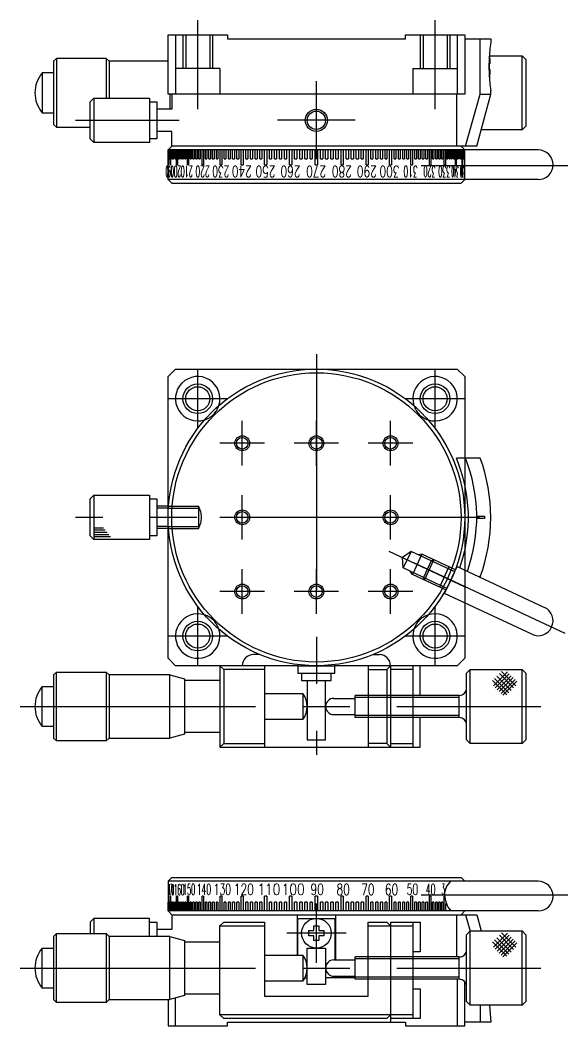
# Model space of a CAD drawing. Extents: x 1 to 271, y 0 to 142.
# Drawn here: x 75.3 to 149.2, y 6.8 to 142.4 of the extents above; entities that cross this region are included whole.
import ezdxf

# ---------------------------------------------------------------- set-up
doc = ezdxf.new("R2010")
doc.units = 0
doc.linetypes.add('CENTER', pattern=[50.8, 31.75, -6.35, 6.35, -6.35])
doc.linetypes.add('DASHED', pattern=[19.05, 12.7, -6.35])
doc.layers.get('0').update_dxf_attribs({"linetype": 'CONTINUOUS'})
doc.layers.add('CENTER', color=1, linetype='CENTER')
doc.styles.get("Standard").update_dxf_attribs({"font": 'txt.shx', "height": 3, "bigfont": 'bigfont.shx'})

# ---------------------------------------------------------------- blocks, each defined once
blk = doc.blocks.new('*U44')
at = {"color": 7, "linetype": 'CONTINUOUS', "width": 0.7}
blk.add_text('280', height=1.5, rotation=180, dxfattribs=at).set_placement((120.08, 122.78))
blk = doc.blocks.new('*U45')
at = {"color": 7, "linetype": 'CONTINUOUS', "width": 0.7}
blk.add_text('270', height=1.5, rotation=180, dxfattribs=at).set_placement((116.6, 122.78))
blk = doc.blocks.new('*U46')
at = {"color": 7, "linetype": 'CONTINUOUS', "width": 0.7}
blk.add_text('260', height=1.5, rotation=180, dxfattribs=at).set_placement((113.13, 122.78))
blk = doc.blocks.new('*U47')
at = {"color": 7, "linetype": 'CONTINUOUS', "width": 0.7}
blk.add_text('250', height=1.5, rotation=180, dxfattribs=at).set_placement((109.76, 122.78))
blk = doc.blocks.new('*U48')
at = {"color": 7, "linetype": 'CONTINUOUS', "width": 0.7}
blk.add_text('240', height=1.5, rotation=180, dxfattribs=at).set_placement((106.6, 122.78))
blk = doc.blocks.new('*U49')
at = {"color": 7, "linetype": 'CONTINUOUS', "width": 0.6}
blk.add_text('230', height=1.5, rotation=180, dxfattribs=at).set_placement((103.56, 122.78))
blk = doc.blocks.new('*U50')
at = {"color": 7, "linetype": 'CONTINUOUS', "width": 0.7}
blk.add_text('290', height=1.5, rotation=180, dxfattribs=at).set_placement((123.44, 122.78))
blk = doc.blocks.new('*U51')
at = {"color": 7, "linetype": 'CONTINUOUS', "width": 0.7}
blk.add_text('300', height=1.5, rotation=180, dxfattribs=at).set_placement((126.51, 122.78))
blk = doc.blocks.new('*U52')
at = {"color": 7, "linetype": 'CONTINUOUS', "width": 0.5}
blk.add_text('310', height=1.5, rotation=180, dxfattribs=at).set_placement((128.96, 122.78))
blk = doc.blocks.new('*U53')
at = {"color": 7, "linetype": 'CONTINUOUS', "width": 0.4}
blk.add_text('320', height=1.5, rotation=180, dxfattribs=at).set_placement((131.36, 122.78))
blk = doc.blocks.new('*U54')
at = {"color": 7, "linetype": 'CONTINUOUS', "width": 0.4}
blk.add_text('330', height=1.5, rotation=180, dxfattribs=at).set_placement((133.36, 122.78))
blk = doc.blocks.new('*U55')
at = {"color": 7, "linetype": 'CONTINUOUS', "width": 0.2}
blk.add_text('340', height=1.5, rotation=180, dxfattribs=at).set_placement((134.46, 122.78))
blk = doc.blocks.new('*U56')
at = {"color": 7, "linetype": 'CONTINUOUS', "width": 0.1}
blk.add_text('350', height=1.5, rotation=180, dxfattribs=at).set_placement((135.18, 122.78))
blk = doc.blocks.new('*U57')
at = {"color": 7, "linetype": 'CONTINUOUS', "width": 0.5}
blk.add_text('220', height=1.5, rotation=180, dxfattribs=at).set_placement((100.91, 122.78))
blk = doc.blocks.new('*U58')
at = {"color": 7, "linetype": 'CONTINUOUS', "width": 0.4}
blk.add_text('210', height=1.5, rotation=180, dxfattribs=at).set_placement((98.62, 122.78))
blk = doc.blocks.new('*U59')
at = {"color": 7, "linetype": 'CONTINUOUS', "width": 0.3}
blk.add_text('200', height=1.5, rotation=180, dxfattribs=at).set_placement((97.02, 122.78))
blk = doc.blocks.new('*U60')
at = {"color": 7, "linetype": 'CONTINUOUS', "width": 0.2}
blk.add_text('190', height=1.5, rotation=180, dxfattribs=at).set_placement((95.92, 122.78))
blk = doc.blocks.new('*U75')
at = {"color": 7, "linetype": 'CONTINUOUS', "width": 0.8}
blk.add_text('100', height=1.5, rotation=360, dxfattribs=at).set_placement((110.62, 24.49))
blk = doc.blocks.new('*U76')
at = {"color": 7, "linetype": 'CONTINUOUS', "width": 0.7}
blk.add_text('90', height=1.5, rotation=360, dxfattribs=at).set_placement((114.5, 24.49))
blk = doc.blocks.new('*U77')
at = {"color": 7, "linetype": 'CONTINUOUS', "width": 0.7}
blk.add_text('80', height=1.5, rotation=360, dxfattribs=at).set_placement((117.98, 24.47))
blk = doc.blocks.new('*U78')
at = {"color": 7, "linetype": 'CONTINUOUS', "width": 0.7}
blk.add_text('70', height=1.5, rotation=360, dxfattribs=at).set_placement((121.34, 24.47))
blk = doc.blocks.new('*U79')
at = {"color": 7, "linetype": 'CONTINUOUS', "width": 0.7}
blk.add_text('60', height=1.5, rotation=360, dxfattribs=at).set_placement((124.5, 24.46))
blk = doc.blocks.new('*U80')
at = {"color": 7, "linetype": 'CONTINUOUS', "width": 0.6}
blk.add_text('50', height=1.5, rotation=360, dxfattribs=at).set_placement((127.47, 24.49))
blk = doc.blocks.new('*U81')
at = {"color": 7, "linetype": 'CONTINUOUS', "width": 0.8}
blk.add_text('110', height=1.5, rotation=360, dxfattribs=at).set_placement((107.35, 24.49))
blk = doc.blocks.new('*U82')
at = {"color": 7, "linetype": 'CONTINUOUS', "width": 0.7}
blk.add_text('120', height=1.5, rotation=360, dxfattribs=at).set_placement((104.16, 24.49))
blk = doc.blocks.new('*U83')
at = {"color": 7, "linetype": 'CONTINUOUS', "width": 0.6}
blk.add_text('130', height=1.5, rotation=360, dxfattribs=at).set_placement((101.46, 24.49))
blk = doc.blocks.new('*U84')
at = {"color": 7, "linetype": 'CONTINUOUS', "width": 0.5}
blk.add_text('140', height=1.5, rotation=360, dxfattribs=at).set_placement((99.16, 24.49))
blk = doc.blocks.new('*U85')
at = {"color": 7, "linetype": 'CONTINUOUS', "width": 0.4}
blk.add_text('150', height=1.5, rotation=360, dxfattribs=at).set_placement((97.32, 24.49))
blk = doc.blocks.new('*U86')
at = {"color": 7, "linetype": 'CONTINUOUS', "width": 0.3}
blk.add_text('160', height=1.5, rotation=360, dxfattribs=at).set_placement((96.08, 24.44))
blk = doc.blocks.new('*U87')
at = {"color": 7, "linetype": 'CONTINUOUS', "width": 0.15}
blk.add_text('170', height=1.5, rotation=360, dxfattribs=at).set_placement((95.35, 24.44))
blk = doc.blocks.new('*U88')
at = {"color": 7, "linetype": 'CONTINUOUS', "width": 0.5}
blk.add_text('40', height=1.5, rotation=360, dxfattribs=at).set_placement((130.05, 24.49))
blk = doc.blocks.new('*U89')
at = {"color": 7, "linetype": 'CONTINUOUS', "width": 0.3}
blk.add_text('3', height=1.5, rotation=360, dxfattribs=at).set_placement((132.16, 24.49))

msp = doc.modelspace()

# ---------------------------------------------------------------- linework, layer by layer
at = {"color": 7, "linetype": 'CONTINUOUS'}
for p, q in [((95.29, 140.44), (103.29, 140.44)), ((95.29, 132.44), (95.29, 140.44)), ((96.29, 140.44), (96.29, 132.44)), ((103.29, 140.44), (103.29, 139.94)), ((103.29, 139.94), (127.29, 139.94)), ((127.29, 139.94), (127.29, 140.44)), ((127.29, 140.44), (135.29, 140.44)), ((134.29, 140.44), (134.29, 132.44)), ((135.29, 140.44), (135.29, 132.44)), ((135.29, 139.94), (138.79, 139.94)), ((137.39, 132.44), (137.39, 139.94)), ((138.79, 139.94), (138.79, 139.44)), ((80.24, 137.29), (79.84, 136.89)), ((86.94, 137.29), (80.24, 137.29)), ((80.24, 137.29), (80.24, 127.99)), ((87.34, 136.89), (86.94, 137.29)), ((86.94, 137.29), (86.94, 131.94)), ((138.61, 137.64), (143.04, 137.64)), ((143.04, 137.64), (143.54, 137.14)), ((143.04, 127.64), (143.04, 137.64)), ((143.54, 137.14), (143.54, 128.14)), ((79.84, 136.89), (79.84, 128.39)), ((95.29, 136.89), (87.34, 136.89)), ((87.34, 136.89), (87.34, 131.94)), ((138.73, 136.66), (138.58, 136.66)), ((138.73, 135.73), (138.58, 135.73)), ((138.73, 136.66), (138.59, 136.5)), ((138.73, 135.73), (138.59, 135.89)), ((79.84, 135.34), (78.33, 135.34)), ((78.33, 135.34), (78.33, 129.94)), ((138.79, 132.44), (138.79, 132.94)), ((84.79, 131.44), (85.29, 131.94)), ((85.29, 131.94), (92.79, 131.94)), ((85.29, 131.94), (85.29, 125.94)), ((92.79, 131.94), (92.79, 125.94)), ((135.29, 132.44), (95.29, 132.44)), ((95.54, 132.44), (95.54, 130.44)), ((95.79, 132.44), (95.79, 130.44)), ((134.17, 132.44), (134.17, 125.44)), ((135.38, 125.44), (137.39, 132.44)), ((136.92, 125.44), (138.79, 132.44)), ((137.39, 132.44), (138.79, 132.44)), ((84.79, 126.44), (84.79, 131.44)), ((92.79, 131.44), (93.79, 131.44)), ((93.79, 131.44), (93.79, 126.44)), ((95.79, 130.44), (93.79, 130.44)), ((78.33, 129.94), (79.84, 129.94)), ((79.84, 128.39), (80.24, 127.99)), ((80.24, 127.99), (84.79, 127.99)), ((143.04, 127.64), (137.51, 127.64)), ((143.54, 128.14), (143.04, 127.64)), ((85.29, 125.94), (84.79, 126.44)), ((93.79, 126.44), (92.79, 126.44)), ((95.79, 127.44), (93.79, 127.44)), ((95.79, 125.44), (95.79, 127.44)), ((92.79, 125.94), (85.29, 125.94)), ((95.29, 124.94), (95.79, 125.44)), ((145.2, 124.94), (95.29, 124.94)), ((95.29, 120.94), (95.29, 124.94)), ((95.29, 124.94), (95.29, 122.94)), ((95.29, 122.94), (95.29, 124.94)), ((95.3, 123.74), (95.3, 124.94)), ((95.31, 124.94), (95.31, 123.74)), ((95.33, 123.74), (95.33, 124.94)), ((95.35, 124.94), (95.35, 123.74)), ((95.39, 123.74), (95.39, 124.94)), ((95.42, 124.94), (95.42, 123.74)), ((95.47, 123.74), (95.47, 124.94)), ((95.51, 124.94), (95.51, 123.74)), ((95.57, 122.94), (95.57, 124.94)), ((95.62, 124.94), (95.62, 122.94)), ((95.7, 123.74), (95.7, 124.94)), ((95.76, 124.94), (95.76, 123.74)), ((136.92, 125.44), (95.79, 125.44)), ((95.85, 123.74), (95.85, 124.94)), ((95.92, 124.94), (95.92, 123.74)), ((96.03, 123.74), (96.03, 124.94)), ((96.11, 124.94), (96.11, 123.74)), ((96.23, 123.74), (96.23, 124.94)), ((96.32, 124.94), (96.32, 123.74)), ((96.45, 122.94), (96.45, 124.94)), ((96.55, 124.94), (96.55, 122.94)), ((96.69, 123.74), (96.69, 124.94)), ((96.81, 124.94), (96.81, 123.74)), ((96.96, 123.74), (96.96, 124.94)), ((97.08, 124.94), (97.08, 123.74)), ((97.25, 123.74), (97.25, 124.94)), ((97.38, 124.94), (97.38, 123.74)), ((97.56, 123.74), (97.56, 124.94)), ((97.7, 124.94), (97.7, 123.74)), ((97.9, 122.94), (97.9, 124.94)), ((98.05, 124.94), (98.05, 122.94)), ((98.25, 123.74), (98.25, 124.94)), ((98.41, 124.94), (98.41, 123.74)), ((98.63, 123.74), (98.63, 124.94)), ((98.8, 124.94), (98.8, 123.74)), ((99.02, 123.74), (99.02, 124.94)), ((99.2, 124.94), (99.2, 123.74)), ((99.44, 123.74), (99.44, 124.94)), ((99.62, 124.94), (99.62, 123.74)), ((99.88, 122.94), (99.88, 124.94)), ((100.07, 124.94), (100.07, 122.94)), ((100.33, 123.74), (100.33, 124.94)), ((100.53, 124.94), (100.53, 123.74)), ((100.8, 123.74), (100.8, 124.94)), ((101.01, 124.94), (101.01, 123.74)), ((101.29, 123.74), (101.29, 124.94)), ((101.51, 124.94), (101.51, 123.74)), ((101.8, 123.74), (101.8, 124.94)), ((102.02, 124.94), (102.02, 123.74)), ((102.32, 122.94), (102.32, 124.94)), ((102.55, 124.94), (102.55, 122.94)), ((102.86, 123.74), (102.86, 124.94)), ((103.1, 124.94), (103.1, 123.74)), ((103.42, 123.74), (103.42, 124.94)), ((103.66, 124.94), (103.66, 123.74)), ((103.98, 123.74), (103.98, 124.94)), ((104.23, 124.94), (104.23, 123.74)), ((104.57, 123.74), (104.57, 124.94)), ((104.82, 124.94), (104.82, 123.74)), ((105.16, 122.94), (105.16, 124.94)), ((105.42, 124.94), (105.42, 122.94)), ((105.77, 123.74), (105.77, 124.94)), ((106.04, 124.94), (106.04, 123.74)), ((106.39, 123.74), (106.39, 124.94)), ((106.66, 124.94), (106.66, 123.74)), ((107.02, 123.74), (107.02, 124.94)), ((107.29, 124.94), (107.29, 123.74)), ((107.66, 123.74), (107.66, 124.94)), ((107.94, 124.94), (107.94, 123.74)), ((108.31, 122.94), (108.31, 124.94)), ((108.59, 124.94), (108.59, 122.94)), ((108.97, 123.74), (108.97, 124.94)), ((109.25, 124.94), (109.25, 123.74)), ((109.64, 123.74), (109.64, 124.94)), ((109.92, 124.94), (109.92, 123.74)), ((110.31, 123.74), (110.31, 124.94)), ((110.6, 124.94), (110.6, 123.74)), ((110.99, 123.74), (110.99, 124.94)), ((111.28, 124.94), (111.28, 123.74)), ((111.67, 122.94), (111.67, 124.94)), ((111.97, 124.94), (111.97, 122.94)), ((112.36, 123.74), (112.36, 124.94)), ((112.66, 124.94), (112.66, 123.74)), ((113.05, 123.74), (113.05, 124.94)), ((113.35, 124.94), (113.35, 123.74)), ((113.75, 123.74), (113.75, 124.94)), ((114.05, 124.94), (114.05, 123.74)), ((114.44, 123.74), (114.44, 124.94)), ((114.74, 124.94), (114.74, 123.74)), ((115.14, 122.94), (115.14, 124.94)), ((115.44, 124.94), (115.44, 122.94)), ((115.84, 123.74), (115.84, 124.94)), ((116.14, 124.94), (116.14, 123.74)), ((116.54, 123.74), (116.54, 124.94)), ((116.84, 124.94), (116.84, 123.74)), ((117.23, 123.74), (117.23, 124.94)), ((117.53, 124.94), (117.53, 123.74)), ((117.93, 123.74), (117.93, 124.94)), ((118.22, 124.94), (118.22, 123.74)), ((118.62, 122.94), (118.62, 124.94)), ((118.91, 124.94), (118.91, 122.94)), ((119.3, 123.74), (119.3, 124.94)), ((119.6, 124.94), (119.6, 123.74)), ((119.98, 123.74), (119.98, 124.94)), ((120.28, 124.94), (120.28, 123.74)), ((120.66, 123.74), (120.66, 124.94)), ((120.95, 124.94), (120.95, 123.74)), ((121.33, 123.74), (121.33, 124.94)), ((121.61, 124.94), (121.61, 123.74)), ((121.99, 122.94), (121.99, 124.94)), ((122.27, 124.94), (122.27, 122.94)), ((122.64, 123.74), (122.64, 124.94)), ((122.92, 124.94), (122.92, 123.74)), ((123.29, 123.74), (123.29, 124.94)), ((123.56, 124.94), (123.56, 123.74)), ((123.92, 123.74), (123.92, 124.94)), ((124.19, 124.94), (124.19, 123.74)), ((124.55, 123.74), (124.55, 124.94)), ((124.81, 124.94), (124.81, 123.74)), ((125.16, 122.94), (125.16, 124.94)), ((125.42, 124.94), (125.42, 122.94)), ((125.76, 123.74), (125.76, 124.94)), ((126.02, 124.94), (126.02, 123.74)), ((126.35, 123.74), (126.35, 124.94)), ((126.6, 124.94), (126.6, 123.74)), ((126.93, 123.74), (126.93, 124.94)), ((127.17, 124.94), (127.17, 123.74)), ((127.49, 123.74), (127.49, 124.94)), ((127.72, 124.94), (127.72, 123.74)), ((128.03, 122.94), (128.03, 124.94)), ((128.26, 124.94), (128.26, 122.94)), ((128.56, 123.74), (128.56, 124.94)), ((128.79, 124.94), (128.79, 123.74)), ((129.08, 123.74), (129.08, 124.94)), ((129.29, 124.94), (129.29, 123.74)), ((129.57, 123.74), (129.57, 124.94)), ((129.78, 124.94), (129.78, 123.74)), ((130.05, 123.74), (130.05, 124.94)), ((130.25, 124.94), (130.25, 123.74)), ((130.52, 122.94), (130.52, 124.94)), ((130.71, 124.94), (130.71, 122.94)), ((130.96, 123.74), (130.96, 124.94)), ((131.14, 124.94), (131.14, 123.74)), ((131.38, 123.74), (131.38, 124.94)), ((131.56, 124.94), (131.56, 123.74)), ((131.79, 123.74), (131.79, 124.94)), ((131.96, 124.94), (131.96, 123.74)), ((132.17, 123.74), (132.17, 124.94)), ((132.33, 124.94), (132.33, 123.74)), ((132.54, 122.94), (132.54, 124.94)), ((132.69, 124.94), (132.69, 122.94)), ((132.88, 123.74), (132.88, 124.94)), ((133.02, 124.94), (133.02, 123.74)), ((133.2, 123.74), (133.2, 124.94)), ((133.33, 124.94), (133.33, 123.74)), ((133.5, 123.74), (133.5, 124.94)), ((133.62, 124.94), (133.62, 123.74)), ((133.78, 123.74), (133.78, 124.94)), ((133.89, 124.94), (133.89, 123.74)), ((134.03, 122.94), (134.03, 124.94)), ((134.14, 124.94), (134.14, 122.94)), ((134.27, 123.74), (134.27, 124.94)), ((134.36, 124.94), (134.36, 123.74)), ((134.48, 123.74), (134.48, 124.94)), ((134.56, 124.94), (134.56, 123.74)), ((134.66, 123.74), (134.66, 124.94)), ((134.73, 124.94), (134.73, 123.74)), ((134.79, 125.44), (135.29, 124.94)), ((134.82, 123.74), (134.82, 124.94)), ((134.89, 124.94), (134.89, 123.74)), ((134.96, 122.94), (134.96, 124.94)), ((135.01, 124.94), (135.01, 122.94)), ((135.08, 123.74), (135.08, 124.94)), ((135.12, 124.94), (135.12, 123.74)), ((135.17, 123.74), (135.17, 124.94)), ((135.2, 124.94), (135.2, 123.74)), ((135.23, 123.74), (135.23, 124.94)), ((135.25, 124.94), (135.25, 123.74)), ((135.27, 123.74), (135.27, 124.94)), ((135.28, 124.94), (135.28, 123.74)), ((135.29, 120.94), (135.29, 124.94)), ((135.29, 122.94), (135.29, 124.94)), ((135.29, 122.94), (135.29, 124.94)), ((95.3, 123.74), (95.31, 123.74)), ((95.33, 123.74), (95.35, 123.74)), ((95.39, 123.74), (95.42, 123.74)), ((95.47, 123.74), (95.51, 123.74)), ((95.7, 123.74), (95.76, 123.74)), ((95.85, 123.74), (95.92, 123.74)), ((96.03, 123.74), (96.11, 123.74)), ((96.23, 123.74), (96.32, 123.74)), ((96.69, 123.74), (96.81, 123.74)), ((96.96, 123.74), (97.08, 123.74)), ((97.25, 123.74), (97.38, 123.74)), ((97.56, 123.74), (97.7, 123.74)), ((98.25, 123.74), (98.41, 123.74)), ((98.63, 123.74), (98.8, 123.74)), ((99.02, 123.74), (99.2, 123.74)), ((99.44, 123.74), (99.62, 123.74)), ((100.33, 123.74), (100.53, 123.74)), ((100.8, 123.74), (101.01, 123.74)), ((101.29, 123.74), (101.51, 123.74)), ((101.8, 123.74), (102.02, 123.74)), ((102.86, 123.74), (103.1, 123.74)), ((103.42, 123.74), (103.66, 123.74)), ((103.98, 123.74), (104.23, 123.74)), ((104.57, 123.74), (104.82, 123.74)), ((105.77, 123.74), (106.04, 123.74)), ((106.39, 123.74), (106.66, 123.74)), ((107.02, 123.74), (107.29, 123.74)), ((107.66, 123.74), (107.94, 123.74)), ((108.97, 123.74), (109.25, 123.74)), ((109.64, 123.74), (109.92, 123.74)), ((110.31, 123.74), (110.6, 123.74)), ((110.99, 123.74), (111.28, 123.74)), ((112.36, 123.74), (112.66, 123.74)), ((113.05, 123.74), (113.35, 123.74)), ((113.75, 123.74), (114.05, 123.74)), ((114.44, 123.74), (114.74, 123.74)), ((115.84, 123.74), (116.14, 123.74)), ((116.54, 123.74), (116.84, 123.74)), ((117.23, 123.74), (117.53, 123.74)), ((117.93, 123.74), (118.22, 123.74)), ((119.3, 123.74), (119.6, 123.74)), ((119.98, 123.74), (120.28, 123.74)), ((120.66, 123.74), (120.95, 123.74)), ((121.33, 123.74), (121.61, 123.74)), ((122.64, 123.74), (122.92, 123.74)), ((123.29, 123.74), (123.56, 123.74)), ((123.92, 123.74), (124.19, 123.74)), ((124.55, 123.74), (124.81, 123.74)), ((125.76, 123.74), (126.02, 123.74)), ((126.35, 123.74), (126.6, 123.74)), ((126.93, 123.74), (127.17, 123.74)), ((127.49, 123.74), (127.72, 123.74)), ((128.56, 123.74), (128.79, 123.74)), ((129.08, 123.74), (129.29, 123.74)), ((129.57, 123.74), (129.78, 123.74)), ((130.05, 123.74), (130.25, 123.74)), ((130.96, 123.74), (131.14, 123.74)), ((131.38, 123.74), (131.56, 123.74)), ((131.79, 123.74), (131.96, 123.74)), ((132.17, 123.74), (132.33, 123.74)), ((132.88, 123.74), (133.02, 123.74)), ((133.2, 123.74), (133.33, 123.74)), ((133.5, 123.74), (133.62, 123.74)), ((133.78, 123.74), (133.89, 123.74)), ((134.27, 123.74), (134.36, 123.74)), ((134.48, 123.74), (134.56, 123.74)), ((134.66, 123.74), (134.73, 123.74)), ((134.82, 123.74), (134.89, 123.74)), ((135.08, 123.74), (135.12, 123.74)), ((135.17, 123.74), (135.2, 123.74)), ((135.23, 123.74), (135.25, 123.74)), ((135.27, 123.74), (135.28, 123.74)), ((95.29, 122.94), (95.29, 122.94)), ((95.57, 122.94), (95.62, 122.94)), ((96.45, 122.94), (96.55, 122.94)), ((97.9, 122.94), (98.05, 122.94)), ((99.88, 122.94), (100.07, 122.94)), ((102.32, 122.94), (102.55, 122.94)), ((105.16, 122.94), (105.42, 122.94)), ((108.31, 122.94), (108.59, 122.94)), ((111.67, 122.94), (111.97, 122.94)), ((115.14, 122.94), (115.44, 122.94)), ((118.62, 122.94), (118.91, 122.94)), ((121.99, 122.94), (122.27, 122.94)), ((125.16, 122.94), (125.42, 122.94)), ((128.03, 122.94), (128.26, 122.94)), ((130.52, 122.94), (130.71, 122.94)), ((132.54, 122.94), (132.69, 122.94)), ((134.03, 122.94), (134.14, 122.94)), ((134.96, 122.94), (135.01, 122.94)), ((135.29, 122.94), (135.29, 122.94)), ((145.2, 120.94), (95.29, 120.94)), ((95.29, 120.94), (95.79, 120.44)), ((134.79, 120.44), (135.29, 120.94)), ((95.79, 120.44), (134.79, 120.44)), ((95.29, 94.39), (96.29, 95.39)), ((96.29, 95.39), (134.29, 95.39)), ((134.29, 95.39), (135.29, 94.39)), ((95.29, 56.39), (95.29, 94.39)), ((135.29, 94.39), (135.29, 83.39)), ((137.39, 83.39), (134.17, 83.39)), ((135.29, 79.89), (135.29, 70.89)), ((84.79, 77.89), (85.29, 78.39)), ((84.79, 72.89), (84.79, 77.89)), ((85.29, 78.39), (85.29, 72.39)), ((85.29, 78.39), (92.79, 78.39)), ((92.79, 78.39), (92.79, 72.39)), ((92.79, 77.89), (93.79, 77.89)), ((93.79, 77.89), (93.79, 72.89)), ((95.29, 76.89), (93.79, 76.89)), ((136.92, 75.54), (137.95, 75.54)), ((137.95, 75.24), (136.92, 75.24)), ((137.94, 75.54), (137.94, 75.24)), ((137.95, 75.54), (137.95, 75.24)), ((95.29, 73.89), (93.79, 73.89)), ((85.29, 72.39), (84.79, 72.89)), ((92.79, 72.39), (85.29, 72.39)), ((93.79, 72.89), (92.79, 72.89)), ((132.57, 65.12), (134.26, 68.75)), ((134.26, 68.75), (146.05, 63.25)), ((137.39, 67.39), (137.18, 67.39)), ((144.36, 59.63), (132.57, 65.12)), ((135.29, 63.86), (135.29, 56.39)), ((96.29, 55.39), (95.29, 56.39)), ((107.69, 56.89), (106.79, 56.89)), ((122.89, 56.89), (123.79, 56.89)), ((135.29, 56.39), (134.29, 55.39)), ((80.24, 54.54), (79.84, 54.14)), ((80.24, 45.24), (80.24, 54.54)), ((80.24, 54.54), (86.94, 54.54)), ((87.34, 54.14), (86.94, 54.54)), ((86.94, 54.54), (86.94, 45.24)), ((112.79, 55.39), (96.29, 55.39)), ((102.29, 55.39), (102.29, 44.39)), ((102.79, 54.89), (102.29, 55.39)), ((108.29, 54.89), (102.79, 54.89)), ((102.79, 54.89), (102.79, 44.89)), ((108.29, 55.39), (108.29, 44.39)), ((112.79, 55.54), (112.79, 54.39)), ((112.79, 54.39), (117.79, 54.39)), ((113.29, 54.39), (113.29, 53.39)), ((117.29, 53.39), (117.29, 54.39)), ((117.79, 54.39), (117.79, 55.54)), ((134.29, 55.39), (117.79, 55.39)), ((122.29, 55.39), (122.29, 44.39)), ((122.29, 54.89), (124.79, 54.89)), ((124.79, 54.89), (125.29, 55.39)), ((124.79, 54.89), (124.79, 44.89)), ((125.29, 55.39), (125.29, 44.39)), ((128.29, 54.89), (125.29, 54.89)), ((128.29, 55.39), (128.29, 44.39)), ((129.29, 51.39), (129.29, 55.39)), ((135.54, 54.39), (136.04, 54.89)), ((135.54, 45.39), (135.54, 54.39)), ((136.04, 54.89), (143.04, 54.89)), ((136.04, 44.89), (136.04, 54.89)), ((143.04, 54.89), (143.54, 54.39)), ((143.04, 44.89), (143.04, 54.89)), ((143.54, 54.39), (143.54, 45.39)), ((79.84, 54.14), (79.84, 45.64)), ((95.54, 54.14), (87.34, 54.14)), ((87.34, 54.14), (87.34, 45.64)), ((95.54, 45.64), (95.54, 54.14)), ((95.54, 54.14), (97.49, 53.62)), ((97.49, 53.62), (97.49, 46.16)), ((102.29, 53.39), (97.49, 53.39)), ((113.29, 53.39), (117.29, 53.39)), ((114.04, 53.39), (114.04, 45.39)), ((116.54, 45.39), (116.54, 53.39)), ((78.33, 47.19), (78.33, 52.59)), ((78.33, 52.59), (79.84, 52.59)), ((108.29, 51.64), (113.48, 51.64)), ((113.48, 51.64), (113.48, 48.14)), ((117.64, 50.99), (120.54, 50.99)), ((122.29, 51.39), (120.54, 51.39)), ((120.54, 48.39), (120.54, 51.39)), ((134.54, 51.39), (128.29, 51.39)), ((134.54, 48.39), (134.54, 51.39)), ((113.48, 48.14), (108.29, 48.14)), ((117.64, 48.79), (120.54, 48.79)), ((122.29, 48.39), (120.54, 48.39)), ((134.54, 48.39), (128.29, 48.39)), ((129.29, 44.39), (129.29, 48.39)), ((79.84, 47.19), (78.33, 47.19)), ((97.49, 46.16), (95.54, 45.64)), ((102.29, 46.39), (97.49, 46.39)), ((79.84, 45.64), (80.24, 45.24)), ((86.94, 45.24), (80.24, 45.24)), ((86.94, 45.24), (87.34, 45.64)), ((87.34, 45.64), (95.54, 45.64)), ((102.79, 44.89), (102.29, 44.39)), ((102.79, 44.89), (108.29, 44.89)), ((114.04, 45.39), (116.54, 45.39)), ((124.79, 44.89), (122.29, 44.89)), ((124.79, 44.89), (125.29, 44.39)), ((125.29, 44.89), (128.29, 44.89)), ((136.04, 44.89), (135.54, 45.39)), ((143.04, 44.89), (136.04, 44.89)), ((143.54, 45.39), (143.04, 44.89)), ((102.29, 44.39), (129.29, 44.39)), ((95.29, 26.32), (95.79, 26.82)), ((145.2, 26.32), (95.29, 26.32)), ((95.29, 26.32), (95.29, 22.32)), ((95.79, 26.82), (134.79, 26.82)), ((134.79, 26.82), (135.29, 26.32)), ((95.31, 23.52), (95.3, 23.52)), ((95.3, 22.32), (95.3, 23.52)), ((95.31, 23.52), (95.31, 22.32)), ((95.35, 23.52), (95.33, 23.52)), ((95.33, 22.32), (95.33, 23.52)), ((95.35, 23.52), (95.35, 22.32)), ((95.42, 23.52), (95.39, 23.52)), ((95.39, 22.32), (95.39, 23.52)), ((95.42, 23.52), (95.42, 22.32)), ((95.51, 23.52), (95.47, 23.52)), ((95.47, 22.32), (95.47, 23.52)), ((95.51, 23.52), (95.51, 22.32)), ((95.62, 24.32), (95.57, 24.32)), ((95.57, 22.32), (95.57, 24.32)), ((95.62, 24.32), (95.62, 22.32)), ((95.76, 23.52), (95.7, 23.52)), ((95.7, 22.32), (95.7, 23.52)), ((95.76, 23.52), (95.76, 22.32)), ((95.92, 23.52), (95.85, 23.52)), ((95.85, 22.32), (95.85, 23.52)), ((95.92, 23.52), (95.92, 22.32)), ((96.11, 23.52), (96.03, 23.52)), ((96.03, 22.32), (96.03, 23.52)), ((96.11, 23.52), (96.11, 22.32)), ((96.32, 23.52), (96.23, 23.52)), ((96.23, 22.32), (96.23, 23.52)), ((96.32, 23.52), (96.32, 22.32)), ((96.55, 24.32), (96.45, 24.32)), ((96.45, 22.32), (96.45, 24.32)), ((96.55, 24.32), (96.55, 22.32)), ((96.81, 23.52), (96.69, 23.52)), ((96.69, 22.32), (96.69, 23.52)), ((96.81, 23.52), (96.81, 22.32)), ((97.08, 23.52), (96.96, 23.52)), ((96.96, 22.32), (96.96, 23.52)), ((97.08, 23.52), (97.08, 22.32)), ((97.38, 23.52), (97.25, 23.52)), ((97.25, 22.32), (97.25, 23.52)), ((97.38, 23.52), (97.38, 22.32)), ((97.7, 23.52), (97.56, 23.52)), ((97.56, 22.32), (97.56, 23.52)), ((97.7, 23.52), (97.7, 22.32)), ((98.05, 24.32), (97.9, 24.32)), ((97.9, 22.32), (97.9, 24.32)), ((98.05, 24.32), (98.05, 22.32)), ((98.41, 23.52), (98.25, 23.52)), ((98.25, 22.32), (98.25, 23.52)), ((98.41, 23.52), (98.41, 22.32)), ((98.8, 23.52), (98.63, 23.52)), ((98.63, 22.32), (98.63, 23.52)), ((98.8, 23.52), (98.8, 22.32)), ((99.2, 23.52), (99.02, 23.52)), ((99.02, 22.32), (99.02, 23.52)), ((99.2, 23.52), (99.2, 22.32)), ((99.62, 23.52), (99.44, 23.52)), ((99.44, 22.32), (99.44, 23.52)), ((99.62, 23.52), (99.62, 22.32)), ((100.07, 24.32), (99.88, 24.32)), ((99.88, 22.32), (99.88, 24.32)), ((100.07, 24.32), (100.07, 22.32)), ((100.53, 23.52), (100.33, 23.52)), ((100.33, 22.32), (100.33, 23.52)), ((100.53, 23.52), (100.53, 22.32)), ((101.01, 23.52), (100.8, 23.52)), ((100.8, 22.32), (100.8, 23.52)), ((101.01, 23.52), (101.01, 22.32)), ((101.51, 23.52), (101.29, 23.52)), ((101.29, 22.32), (101.29, 23.52)), ((101.51, 23.52), (101.51, 22.32)), ((102.02, 23.52), (101.8, 23.52)), ((101.8, 22.32), (101.8, 23.52)), ((102.02, 23.52), (102.02, 22.32)), ((102.55, 24.32), (102.32, 24.32)), ((102.32, 22.32), (102.32, 24.32)), ((102.55, 24.32), (102.55, 22.32)), ((103.1, 23.52), (102.86, 23.52)), ((102.86, 22.32), (102.86, 23.52)), ((103.1, 23.52), (103.1, 22.32)), ((103.66, 23.52), (103.42, 23.52)), ((103.42, 22.32), (103.42, 23.52)), ((103.66, 23.52), (103.66, 22.32)), ((104.23, 23.52), (103.98, 23.52)), ((103.98, 22.32), (103.98, 23.52)), ((104.23, 23.52), (104.23, 22.32)), ((104.82, 23.52), (104.57, 23.52)), ((104.57, 22.32), (104.57, 23.52)), ((104.82, 23.52), (104.82, 22.32)), ((105.42, 24.32), (105.16, 24.32)), ((105.16, 22.32), (105.16, 24.32)), ((105.42, 24.32), (105.42, 22.32)), ((106.04, 23.52), (105.77, 23.52)), ((105.77, 22.32), (105.77, 23.52)), ((106.04, 23.52), (106.04, 22.32)), ((106.66, 23.52), (106.39, 23.52)), ((106.39, 22.32), (106.39, 23.52)), ((106.66, 23.52), (106.66, 22.32)), ((107.29, 23.52), (107.02, 23.52)), ((107.02, 22.32), (107.02, 23.52)), ((107.29, 23.52), (107.29, 22.32)), ((107.94, 23.52), (107.66, 23.52)), ((107.66, 22.32), (107.66, 23.52)), ((107.94, 23.52), (107.94, 22.32)), ((108.59, 24.32), (108.31, 24.32)), ((108.31, 22.32), (108.31, 24.32)), ((108.59, 24.32), (108.59, 22.32)), ((109.25, 23.52), (108.97, 23.52)), ((108.97, 22.32), (108.97, 23.52)), ((109.25, 23.52), (109.25, 22.32)), ((109.92, 23.52), (109.64, 23.52)), ((109.64, 22.32), (109.64, 23.52)), ((109.92, 23.52), (109.92, 22.32)), ((110.6, 23.52), (110.31, 23.52)), ((110.31, 22.32), (110.31, 23.52)), ((110.6, 23.52), (110.6, 22.32)), ((111.28, 23.52), (110.99, 23.52)), ((110.99, 22.32), (110.99, 23.52)), ((111.28, 23.52), (111.28, 22.32)), ((111.97, 24.32), (111.67, 24.32)), ((111.67, 22.32), (111.67, 24.32)), ((111.97, 24.32), (111.97, 22.32)), ((112.66, 23.52), (112.36, 23.52)), ((112.36, 22.32), (112.36, 23.52)), ((112.66, 23.52), (112.66, 22.32)), ((113.35, 23.52), (113.05, 23.52)), ((113.05, 22.32), (113.05, 23.52)), ((113.35, 23.52), (113.35, 22.32)), ((114.05, 23.52), (113.75, 23.52)), ((113.75, 22.32), (113.75, 23.52)), ((114.05, 23.52), (114.05, 22.32)), ((114.74, 23.52), (114.44, 23.52)), ((114.44, 22.32), (114.44, 23.52)), ((114.74, 23.52), (114.74, 22.32)), ((115.44, 24.32), (115.14, 24.32)), ((115.14, 22.32), (115.14, 24.32)), ((115.44, 24.32), (115.44, 22.32)), ((115.84, 22.32), (115.84, 23.52)), ((116.14, 23.52), (115.84, 23.52)), ((116.14, 23.52), (116.14, 22.32)), ((116.84, 23.52), (116.54, 23.52)), ((116.54, 22.32), (116.54, 23.52)), ((116.84, 23.52), (116.84, 22.32)), ((117.53, 23.52), (117.23, 23.52)), ((117.23, 22.32), (117.23, 23.52)), ((117.53, 23.52), (117.53, 22.32)), ((118.22, 23.52), (117.93, 23.52)), ((117.93, 22.32), (117.93, 23.52)), ((118.22, 23.52), (118.22, 22.32)), ((118.91, 24.32), (118.62, 24.32)), ((118.62, 22.32), (118.62, 24.32)), ((118.91, 24.32), (118.91, 22.32)), ((119.6, 23.52), (119.3, 23.52)), ((119.3, 22.32), (119.3, 23.52)), ((119.6, 23.52), (119.6, 22.32)), ((120.28, 23.52), (119.98, 23.52)), ((119.98, 22.32), (119.98, 23.52)), ((120.28, 23.52), (120.28, 22.32)), ((120.95, 23.52), (120.66, 23.52)), ((120.66, 22.32), (120.66, 23.52)), ((120.95, 23.52), (120.95, 22.32)), ((121.62, 23.52), (121.33, 23.52)), ((121.33, 22.32), (121.33, 23.52)), ((121.62, 23.52), (121.62, 22.32)), ((122.27, 24.32), (121.99, 24.32)), ((121.99, 22.32), (121.99, 24.32)), ((122.27, 24.32), (122.27, 22.32)), ((122.92, 23.52), (122.65, 23.52)), ((122.65, 22.32), (122.65, 23.52)), ((122.92, 23.52), (122.92, 22.32)), ((123.56, 23.52), (123.29, 23.52)), ((123.29, 22.32), (123.29, 23.52)), ((123.56, 23.52), (123.56, 22.32)), ((124.19, 23.52), (123.92, 23.52)), ((123.92, 22.32), (123.92, 23.52)), ((124.19, 23.52), (124.19, 22.32)), ((124.81, 23.52), (124.55, 23.52)), ((124.55, 22.32), (124.55, 23.52)), ((124.81, 23.52), (124.81, 22.32)), ((125.42, 24.32), (125.16, 24.32)), ((125.16, 22.32), (125.16, 24.32)), ((125.42, 24.32), (125.42, 22.32)), ((126.02, 23.52), (125.76, 23.52)), ((125.76, 22.32), (125.76, 23.52)), ((126.02, 23.52), (126.02, 22.32)), ((126.6, 23.52), (126.35, 23.52)), ((126.35, 22.32), (126.35, 23.52)), ((126.6, 23.52), (126.6, 22.32)), ((127.17, 23.52), (126.93, 23.52)), ((126.93, 22.32), (126.93, 23.52)), ((127.17, 23.52), (127.17, 22.32)), ((127.72, 23.52), (127.49, 23.52)), ((127.49, 22.32), (127.49, 23.52)), ((127.72, 23.52), (127.72, 22.32)), ((128.26, 24.32), (128.03, 24.32)), ((128.03, 22.32), (128.03, 24.32)), ((128.26, 24.32), (128.26, 22.32)), ((128.79, 23.52), (128.56, 23.52)), ((128.56, 22.32), (128.56, 23.52)), ((128.79, 23.52), (128.79, 22.32)), ((129.29, 23.52), (129.08, 23.52)), ((129.08, 22.32), (129.08, 23.52)), ((129.29, 23.52), (129.29, 22.32)), ((129.78, 23.52), (129.57, 23.52)), ((129.57, 22.32), (129.57, 23.52)), ((129.78, 23.52), (129.78, 22.32)), ((130.25, 23.52), (130.05, 23.52)), ((130.05, 22.32), (130.05, 23.52)), ((130.25, 23.52), (130.25, 22.32)), ((130.71, 24.32), (130.52, 24.32)), ((130.52, 22.32), (130.52, 24.32)), ((130.71, 24.32), (130.71, 22.32)), ((131.14, 23.52), (130.96, 23.52)), ((130.96, 22.32), (130.96, 23.52)), ((131.14, 23.52), (131.14, 22.32)), ((131.56, 23.52), (131.38, 23.52)), ((131.38, 22.32), (131.38, 23.52)), ((131.56, 23.52), (131.56, 22.32)), ((131.96, 23.52), (131.79, 23.52)), ((131.79, 22.32), (131.79, 23.52)), ((131.96, 23.52), (131.96, 22.32)), ((132.33, 23.52), (132.17, 23.52)), ((132.17, 22.32), (132.17, 23.52)), ((132.33, 23.52), (132.33, 22.32)), ((132.57, 24.32), (132.54, 24.32)), ((132.54, 22.32), (132.54, 24.32)), ((132.69, 23.32), (132.69, 22.32)), ((95.79, 21.82), (95.29, 22.32)), ((145.2, 22.32), (95.29, 22.32)), ((95.79, 21.82), (136.92, 21.82)), ((95.79, 21.82), (95.79, 19.82)), ((112.69, 21.82), (112.69, 16.37)), ((117.89, 15.72), (117.89, 21.82)), ((134.17, 21.82), (134.17, 16.12)), ((135.29, 22.32), (134.79, 21.82)), ((135.38, 21.82), (136.02, 19.6)), ((136.92, 21.82), (137.51, 19.62)), ((85.29, 21.32), (84.79, 20.82)), ((84.79, 20.82), (84.79, 19.27)), ((92.79, 21.32), (85.29, 21.32)), ((85.29, 21.32), (85.29, 19.27)), ((92.79, 18.87), (92.79, 21.32)), ((92.79, 20.82), (93.79, 20.82)), ((93.79, 20.82), (93.79, 18.87)), ((102.29, 20.32), (102.79, 20.82)), ((102.79, 20.82), (108.29, 20.82)), ((108.29, 20.82), (108.29, 10.82)), ((112.79, 16.37), (112.79, 21.32)), ((112.79, 21.32), (117.79, 21.32)), ((117.79, 21.32), (117.79, 15.72)), ((122.29, 10.82), (122.29, 20.82)), ((122.29, 20.82), (124.79, 20.82)), ((124.79, 20.82), (125.29, 20.32)), ((125.29, 20.82), (125.29, 7.32)), ((125.29, 20.82), (129.29, 20.82)), ((128.29, 20.82), (128.29, 7.82)), ((129.29, 20.82), (129.29, 16.82)), ((80.24, 19.27), (79.84, 18.87)), ((80.24, 9.97), (80.24, 19.27)), ((80.24, 19.27), (86.94, 19.27)), ((87.34, 18.87), (86.94, 19.27)), ((86.94, 19.27), (86.94, 9.97)), ((95.79, 19.82), (93.79, 19.82)), ((102.29, 8.32), (102.29, 20.32)), ((102.29, 20.32), (108.29, 20.32)), ((114.29, 18.97), (114.29, 19.67)), ((114.29, 19.67), (114.94, 19.67)), ((114.94, 20.32), (115.64, 20.32)), ((114.94, 19.67), (114.94, 20.32)), ((115.64, 20.32), (115.64, 19.67)), ((115.64, 19.67), (116.29, 19.67)), ((116.29, 19.67), (116.29, 18.97)), ((122.29, 20.32), (128.29, 20.32)), ((135.54, 19.12), (136.04, 19.62)), ((135.54, 10.12), (135.54, 19.12)), ((136.04, 19.62), (143.04, 19.62)), ((136.04, 9.62), (136.04, 19.62)), ((143.04, 19.62), (143.54, 19.12)), ((143.04, 9.62), (143.04, 19.62)), ((143.54, 19.12), (143.54, 10.12)), ((79.84, 18.87), (79.84, 10.37)), ((95.54, 18.87), (87.34, 18.87)), ((87.34, 18.87), (87.34, 10.37)), ((95.54, 10.37), (95.54, 18.87)), ((95.54, 18.87), (97.49, 18.35)), ((97.49, 18.35), (97.49, 10.9)), ((102.29, 18.12), (97.49, 18.12)), ((114.94, 18.97), (114.29, 18.97)), ((114.94, 18.32), (114.94, 18.97)), ((115.64, 18.32), (114.94, 18.32)), ((116.29, 18.97), (115.64, 18.97)), ((115.64, 18.97), (115.64, 18.32)), ((78.33, 11.92), (78.33, 17.32)), ((78.33, 17.32), (79.84, 17.32)), ((108.29, 16.37), (113.48, 16.37)), ((113.48, 16.37), (113.48, 12.87)), ((114.04, 17.32), (116.54, 17.32)), ((114.04, 12.42), (114.04, 17.32)), ((116.54, 17.32), (116.54, 12.42)), ((129.29, 16.82), (128.29, 16.82)), ((117.64, 15.72), (120.54, 15.72)), ((122.29, 16.12), (120.54, 16.12)), ((120.54, 13.12), (120.54, 16.12)), ((134.54, 16.12), (128.29, 16.12)), ((134.54, 13.12), (134.54, 16.12)), ((113.48, 12.87), (108.29, 12.87)), ((113.75, 13.32), (114.04, 13.32)), ((116.54, 12.42), (114.04, 12.42)), ((120.54, 13.32), (116.54, 13.32)), ((117.64, 13.52), (120.54, 13.52)), ((122.29, 13.12), (120.54, 13.12)), ((134.54, 13.12), (128.29, 13.12)), ((134.29, 13.12), (134.29, 6.82)), ((135.29, 6.82), (135.29, 12.78)), ((79.84, 11.92), (78.33, 11.92)), ((97.49, 10.9), (95.54, 10.37)), ((102.29, 11.12), (97.49, 11.12)), ((128.29, 11.82), (129.29, 11.82)), ((129.29, 11.82), (129.29, 7.82)), ((79.84, 10.37), (80.24, 9.97)), ((86.94, 9.97), (80.24, 9.97)), ((86.94, 9.97), (87.34, 10.37)), ((87.34, 10.37), (95.54, 10.37)), ((95.29, 10.37), (95.29, 6.82)), ((96.29, 6.82), (96.29, 10.57)), ((108.29, 10.82), (122.29, 10.82)), ((136.04, 9.62), (135.54, 10.12)), ((143.04, 9.62), (136.04, 9.62)), ((137.39, 9.62), (137.39, 7.32)), ((138.61, 9.62), (138.79, 7.32)), ((143.54, 10.12), (143.04, 9.62)), ((102.79, 7.82), (102.29, 8.32)), ((128.29, 8.32), (102.29, 8.32)), ((125.29, 8.32), (124.79, 7.82)), ((95.29, 6.82), (103.29, 6.82)), ((124.79, 7.82), (102.79, 7.82)), ((103.29, 6.82), (103.29, 7.32)), ((103.29, 7.32), (127.29, 7.32)), ((129.29, 7.82), (125.29, 7.82)), ((127.29, 7.32), (127.29, 6.82)), ((127.29, 6.82), (135.29, 6.82)), ((138.79, 7.32), (135.29, 7.32))]:
    msp.add_line(p, q, dxfattribs=at)
at = {"color": 3, "linetype": 'DASHED'}
for p, q in [((97.29, 140.44), (97.29, 135.94)), ((97.67, 140.44), (97.67, 135.94)), ((100.91, 140.44), (100.91, 135.94)), ((101.29, 140.44), (101.29, 135.94)), ((129.29, 140.44), (129.29, 135.94)), ((129.67, 140.44), (129.67, 135.94)), ((132.91, 140.44), (132.91, 135.94)), ((133.29, 140.44), (133.29, 135.94)), ((102.29, 135.94), (96.29, 135.94)), ((102.29, 135.94), (102.29, 132.44)), ((128.29, 135.94), (134.29, 135.94)), ((128.29, 135.94), (128.29, 132.44)), ((135.29, 83.39), (135.29, 79.89)), ((95.29, 76.89), (99.39, 76.89)), ((95.29, 76.62), (99.53, 76.62)), ((99.39, 76.89), (99.39, 73.89)), ((95.29, 74.16), (99.53, 74.16)), ((95.29, 73.89), (99.39, 73.89)), ((128.05, 70.8), (126.88, 69.98)), ((128.05, 70.8), (127.01, 68.57)), ((133.94, 68.05), (128.05, 70.8)), ((135.29, 70.89), (135.29, 63.86)), ((127.01, 68.57), (126.88, 69.98)), ((129.52, 70.41), (128.25, 67.69)), ((129.52, 70.41), (128.98, 70.36)), ((134.05, 68.3), (129.52, 70.41)), ((130.77, 69.53), (129.73, 67.3)), ((129.86, 66.94), (131.13, 69.66)), ((131.13, 69.66), (130.77, 69.53)), ((132.9, 65.82), (127.01, 68.57)), ((128.25, 67.69), (127.94, 68.13)), ((133.15, 68.72), (131.88, 66)), ((133.95, 68.07), (133.04, 68.49)), ((132.78, 65.58), (128.25, 67.69)), ((129.73, 67.3), (129.86, 66.94)), ((132.89, 65.8), (131.98, 66.23)), ((112.79, 55.39), (117.79, 55.39)), ((128.29, 51.39), (122.29, 51.39)), ((128.29, 51.12), (122.29, 51.12)), ((128.29, 48.66), (122.29, 48.66)), ((128.29, 48.39), (122.29, 48.39)), ((128.29, 16.12), (122.29, 16.12)), ((128.29, 15.85), (122.29, 15.85)), ((128.29, 13.39), (122.29, 13.39)), ((128.29, 13.12), (122.29, 13.12))]:
    msp.add_line(p, q, dxfattribs=at)
at = {"color": 3, "linetype": 'CONTINUOUS'}
for p, q in [((95.29, 76.62), (93.79, 76.62)), ((86.6, 73.95), (85.29, 73.95)), ((86.83, 73.65), (85.29, 73.65)), ((87.06, 73.36), (85.29, 73.36)), ((95.29, 74.16), (93.79, 74.16)), ((87.29, 73.06), (85.29, 73.06)), ((87.52, 72.75), (85.29, 72.75)), ((141.04, 54.57), (139.15, 52.68)), ((141.3, 54.31), (139.41, 52.42)), ((141.89, 52.4), (139.96, 54.33)), ((142.18, 52.69), (140.26, 54.62)), ((140.98, 51.48), (139.05, 53.41)), ((141.25, 51.75), (139.32, 53.68)), ((141.54, 52.05), (139.61, 53.98)), ((141.57, 54.04), (139.68, 52.15)), ((141.82, 53.79), (139.93, 51.9)), ((142.08, 53.53), (140.19, 51.64)), ((142.32, 53.29), (140.43, 51.4)), ((122.29, 51.12), (120.54, 51.12)), ((134.54, 51.12), (128.29, 51.12)), ((122.29, 48.66), (120.54, 48.66)), ((134.54, 48.66), (128.29, 48.66)), ((141.04, 19.31), (139.15, 17.42)), ((141.3, 19.05), (139.41, 17.16)), ((141.89, 17.13), (139.96, 19.06)), ((142.18, 17.42), (140.26, 19.35)), ((140.98, 16.22), (139.05, 18.14)), ((141.25, 16.49), (139.32, 18.41)), ((141.54, 16.78), (139.61, 18.71)), ((141.57, 18.78), (139.68, 16.89)), ((141.82, 18.52), (139.93, 16.63)), ((142.08, 18.27), (140.19, 16.38)), ((142.32, 18.03), (140.43, 16.13)), ((122.29, 15.85), (120.54, 15.85)), ((134.54, 15.85), (128.29, 15.85)), ((122.29, 13.39), (120.54, 13.39)), ((134.54, 13.39), (128.29, 13.39))]:
    msp.add_line(p, q, dxfattribs=at)
for centre, radius in [((115.29, 128.94), 1.5), ((99.29, 91.39), 2), ((131.29, 91.39), 2), ((105.29, 85.39), 1), ((115.29, 85.39), 1), ((125.29, 85.39), 1), ((105.29, 75.39), 1), ((125.29, 75.39), 1), ((105.29, 65.39), 1), ((115.29, 65.39), 1), ((125.29, 65.39), 1), ((99.29, 59.39), 2), ((131.29, 59.39), 2)]:
    msp.add_circle(centre, radius, dxfattribs=at)
at = {"color": 7, "linetype": 'CONTINUOUS'}
for centre, radius in [((115.29, 128.94), 1.23), ((115.29, 75.39), 20), ((115.29, 75.39), 19.5), ((99.29, 91.39), 1.62), ((131.29, 91.39), 1.62), ((105.29, 85.39), 0.783), ((115.29, 85.39), 0.783), ((125.29, 85.39), 0.783), ((105.29, 75.39), 0.783), ((125.29, 75.39), 0.783), ((105.29, 65.39), 0.783), ((115.29, 65.39), 0.783), ((125.29, 65.39), 0.783), ((99.29, 59.39), 1.62), ((131.29, 59.39), 1.62), ((115.29, 19.32), 2)]:
    msp.add_circle(centre, radius, dxfattribs=at)
for centre, radius, start, end in [((162.07, 136.19), 23.5, 172.0506, 187.9494), ((133.91, 136.19), 4.88, 9.2333, 15.8477), ((133.91, 136.82), 4.82, 358.1031, 1.8969), ((133.09, 136.19), 5.51, 355.1693, 4.8307), ((133.91, 135.57), 4.82, 358.1031, 1.8969), ((81.54, 132.64), 4.2, 139.9948, 220.0052), ((133.91, 136.19), 4.88, 344.1523, 350.7667), ((145.2, 122.94), 2, 270, 90), ((99.29, 91.39), 3, 341.9694, 288.0306), ((131.29, 91.39), 3, 251.9694, 198.0306), ((115.29, 75.39), 20.5, 340.5987, 22.9697), ((115.29, 75.39), 21.62, 340.3068, 21.7127), ((115.29, 75.39), 23.5, 340.0972, 19.9028), ((99.29, 59.39), 3, 71.9694, 18.0306), ((131.29, 59.39), 3, 161.9694, 108.0306), ((145.2, 61.44), 2, 245, 65), ((106.79, 55.39), 1.5, 90, 180), ((123.79, 55.39), 1.5, 360, 90), ((81.54, 49.89), 4.2, 139.9948, 220.0052), ((111.04, 49.89), 3, 324.3147, 35.6853), ((134.54, 52.39), 1, 270, 0), ((117.64, 49.89), 1.1, 90, 270), ((134.54, 47.39), 1, 360, 90), ((134.89, 24.53), 2.32, 129.5087, 181.704), ((145.2, 24.32), 2, 270, 90), ((136.21, 24.66), 3.64, 183.067, 219.9271), ((81.54, 14.62), 4.2, 139.9948, 220.0052), ((111.04, 14.62), 3, 324.3147, 35.6853), ((134.54, 17.12), 1, 270, 0), ((117.64, 14.62), 1.1, 90, 270), ((134.54, 12.12), 1, 360, 90)]:
    msp.add_arc(centre, radius, start, end, dxfattribs=at)
at = {"color": 3, "linetype": 'DASHED'}
for centre, start, end in [((99.29, 91.39), 288.0306, 341.9694), ((131.29, 91.39), 198.0306, 251.9694), ((96.79, 75.39), 330, 30), ((99.29, 59.39), 18.0306, 71.9694), ((131.29, 59.39), 108.0306, 161.9694)]:
    msp.add_arc(centre, 3, start, end, dxfattribs=at)
at = {"layer": 'CENTER', "color": 1, "linetype": 'CENTER'}
for p, q in [((99.29, 130.44), (99.29, 142.44)), ((131.29, 130.44), (131.29, 142.44)), ((115.29, 123.69), (115.29, 134.19)), ((82.79, 128.94), (96.79, 128.94)), ((120.54, 128.94), (110.04, 128.94)), ((149.2, 122.8), (129.42, 122.8)), ((115.29, 97.39), (115.29, 43.39)), ((99.29, 87.39), (99.29, 95.39)), ((131.29, 87.39), (131.29, 95.39)), ((103.29, 91.39), (95.29, 91.39)), ((135.29, 91.39), (127.29, 91.39)), ((105.29, 82.39), (105.29, 88.39)), ((115.29, 82.39), (115.29, 88.39)), ((125.29, 82.39), (125.29, 88.39)), ((108.29, 85.39), (102.29, 85.39)), ((118.29, 85.39), (112.29, 85.39)), ((128.29, 85.39), (122.29, 85.39)), ((105.29, 72.39), (105.29, 78.39)), ((125.29, 72.39), (125.29, 78.39)), ((137.29, 75.39), (82.79, 75.39)), ((108.29, 75.39), (102.29, 75.39)), ((128.29, 75.39), (122.29, 75.39)), ((125.07, 70.83), (135.23, 66.09)), ((148.83, 59.75), (128.43, 69.26)), ((105.29, 62.39), (105.29, 68.39)), ((115.29, 62.39), (115.29, 68.39)), ((125.29, 62.39), (125.29, 68.39)), ((108.29, 65.39), (102.29, 65.39)), ((118.29, 65.39), (112.29, 65.39)), ((128.29, 65.39), (122.29, 65.39)), ((99.29, 55.39), (99.29, 63.39)), ((131.29, 55.39), (131.29, 63.39)), ((103.29, 59.39), (95.29, 59.39)), ((135.29, 59.39), (127.29, 59.39)), ((75.34, 49.89), (145.54, 49.89)), ((149.2, 24.46), (129.42, 24.46)), ((115.29, 15.32), (115.29, 23.32)), ((119.29, 19.32), (111.29, 19.32)), ((75.34, 14.62), (145.54, 14.62))]:
    msp.add_line(p, q, dxfattribs=at)

# ---------------------------------------------------------------- block references
at = {"color": 7, "linetype": 'CONTINUOUS'}
for name in ['*U60', '*U59', '*U58', '*U57', '*U49', '*U48', '*U47', '*U46', '*U45', '*U44', '*U50', '*U51', '*U52', '*U53', '*U54', '*U55', '*U56', '*U87', '*U86', '*U85', '*U84', '*U83', '*U82', '*U81', '*U75', '*U76', '*U77', '*U78', '*U79', '*U80', '*U88', '*U89']:
    msp.add_blockref(name, (0, 0), dxfattribs=at)

doc.saveas('drawing.dxf')
